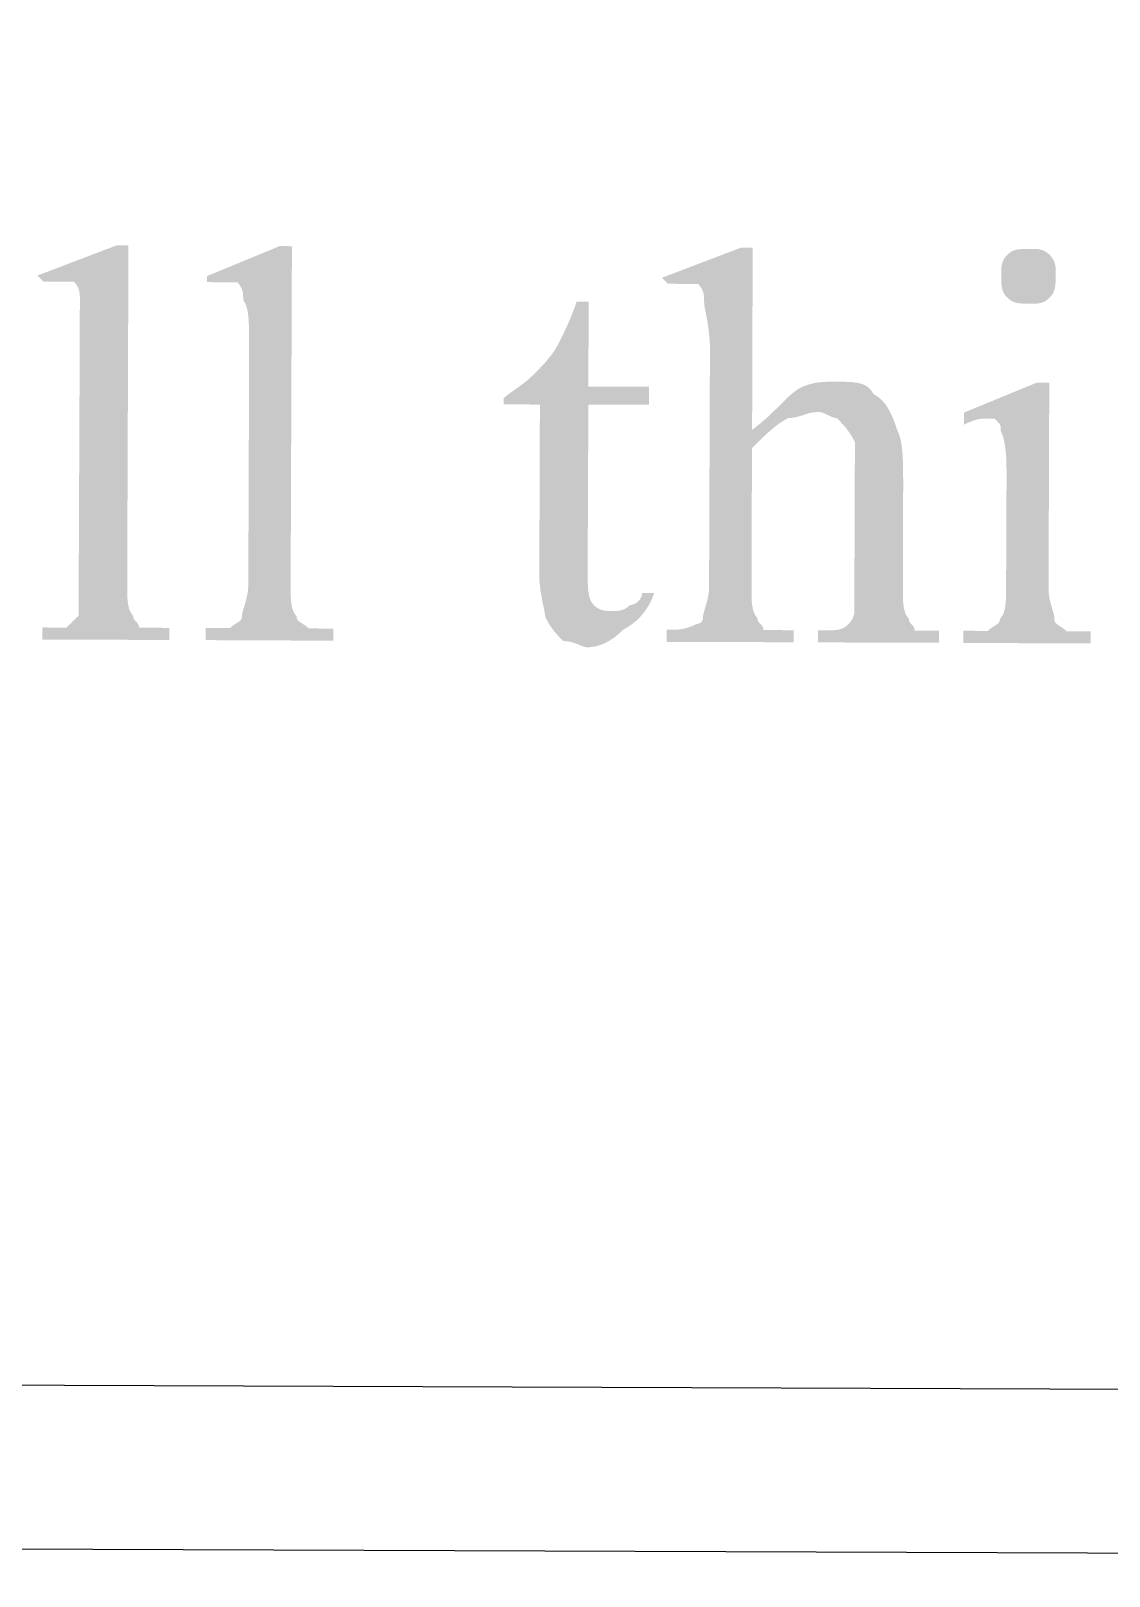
# Model space of a CAD drawing. Header units: millimetres. Extents: x -125 to 146, y -26 to 163.
# Drawn here: x 100.11 to 107.65, y 30.58 to 41.38 of the extents above; entities that cross this region are included whole.
import ezdxf
from ezdxf.xclip import XClip

# ---------------------------------------------------------------- set-up
doc = ezdxf.new("R2010")
doc.units = ezdxf.units.MM
doc.header["$MEASUREMENT"] = 0
doc.header["$XCLIPFRAME"] = 0
doc.layers.get('0').update_dxf_attribs({"color": 255, "linetype": 'CONTINUOUS'})

# ---------------------------------------------------------------- blocks, each defined once
blk = doc.blocks.new('MF12257_10')
at = {"color": 7, "linetype": 'Continuous', "lineweight": 25, "true_color": 0x000007}
blk.add_lwpolyline([(114.393, 53.755), (114.393, -5.961), (68.173, -5.961), (68.173, 53.755)], close=True, dxfattribs=at)
blk = doc.blocks.new('MF12274_11')
at = {"color": 7, "linetype": 'Continuous', "lineweight": 25, "true_color": 0x000007}
blk.add_lwpolyline([(113.205, 52.612), (113.205, -4.776), (69.318, -4.776), (69.318, 52.612)], close=True, dxfattribs=at)

msp = doc.modelspace()

# ---------------------------------------------------------------- hatches: boundary and pattern name
at = {"true_color": 0x000007}
for points in [[(100.791, 39.884), (100.782, 37.508), (100.782, 37.497), (100.782, 37.487), (100.782, 37.476), (100.782, 37.466), (100.782, 37.455), (100.782, 37.445), (100.783, 37.435), (100.783, 37.425), (100.784, 37.415), (100.785, 37.405), (100.786, 37.395), (100.787, 37.386), (100.788, 37.377), (100.79, 37.368), (100.792, 37.359), (100.794, 37.351), (100.796, 37.343), (100.799, 37.335), (100.802, 37.328), (100.806, 37.321), (100.81, 37.314), (100.814, 37.307), (100.819, 37.301), (100.824, 37.296), (100.824, 37.291), (100.824, 37.286), (100.825, 37.282), (100.827, 37.278), (100.828, 37.274), (100.83, 37.271), (100.832, 37.268), (100.834, 37.265), (100.837, 37.262), (100.839, 37.259), (100.842, 37.256), (100.845, 37.254), (100.847, 37.251), (100.85, 37.248), (100.852, 37.245), (100.855, 37.243), (100.857, 37.239), (100.859, 37.236), (100.861, 37.233), (100.863, 37.229), (100.864, 37.225), (100.865, 37.221), (100.865, 37.216), (100.866, 37.211), (100.871, 37.211), (100.877, 37.211), (100.883, 37.211), (100.89, 37.211), (100.897, 37.211), (100.905, 37.211), (100.912, 37.211), (100.921, 37.211), (100.929, 37.211), (100.938, 37.211), (100.946, 37.211), (100.956, 37.211), (100.965, 37.211), (100.975, 37.211), (100.984, 37.211), (100.994, 37.211), (101.004, 37.211), (101.014, 37.211), (101.025, 37.211), (101.035, 37.21), (101.046, 37.21), (101.056, 37.21), (101.067, 37.21), (101.077, 37.21), (101.077, 37.126), (100.188, 37.129), (100.188, 37.214), (100.199, 37.214), (100.209, 37.214), (100.218, 37.214), (100.227, 37.213), (100.236, 37.213), (100.245, 37.213), (100.253, 37.213), (100.26, 37.213), (100.268, 37.213), (100.275, 37.213), (100.282, 37.213), (100.289, 37.213), (100.295, 37.213), (100.302, 37.213), (100.308, 37.213), (100.314, 37.213), (100.32, 37.213), (100.325, 37.213), (100.331, 37.213), (100.336, 37.213), (100.342, 37.213), (100.347, 37.213), (100.352, 37.213), (100.358, 37.213), (100.363, 37.218), (100.367, 37.223), (100.372, 37.227), (100.376, 37.231), (100.379, 37.235), (100.383, 37.238), (100.386, 37.241), (100.389, 37.244), (100.392, 37.247), (100.395, 37.25), (100.397, 37.253), (100.4, 37.255), (100.403, 37.258), (100.405, 37.26), (100.408, 37.263), (100.411, 37.266), (100.414, 37.269), (100.417, 37.272), (100.421, 37.276), (100.425, 37.279), (100.429, 37.283), (100.433, 37.288), (100.438, 37.292), (100.443, 37.297), (100.443, 37.303), (100.443, 37.309), (100.443, 37.315), (100.443, 37.322), (100.443, 37.329), (100.443, 37.336), (100.443, 37.344), (100.443, 37.352), (100.443, 37.361), (100.443, 37.369), (100.443, 37.378), (100.443, 37.387), (100.443, 37.397), (100.443, 37.406), (100.443, 37.416), (100.443, 37.426), (100.443, 37.436), (100.443, 37.446), (100.443, 37.456), (100.443, 37.467), (100.443, 37.477), (100.443, 37.488), (100.443, 37.498), (100.443, 37.509), (100.45, 39.163), (100.45, 39.184), (100.45, 39.204), (100.45, 39.224), (100.45, 39.244), (100.45, 39.263), (100.45, 39.281), (100.45, 39.3), (100.45, 39.317), (100.45, 39.334), (100.45, 39.35), (100.45, 39.366), (100.45, 39.381), (100.45, 39.395), (100.45, 39.409), (100.45, 39.422), (100.451, 39.434), (100.451, 39.446), (100.451, 39.457), (100.451, 39.467), (100.451, 39.476), (100.451, 39.484), (100.451, 39.492), (100.451, 39.498), (100.451, 39.504), (100.451, 39.509), (100.451, 39.515), (100.451, 39.52), (100.451, 39.525), (100.45, 39.53), (100.45, 39.536), (100.45, 39.541), (100.449, 39.546), (100.449, 39.552), (100.448, 39.557), (100.447, 39.562), (100.446, 39.567), (100.444, 39.573), (100.443, 39.578), (100.441, 39.583), (100.439, 39.589), (100.436, 39.594), (100.433, 39.599), (100.43, 39.605), (100.427, 39.61), (100.423, 39.615), (100.419, 39.62), (100.414, 39.626), (100.409, 39.631), (100.409, 39.631), (100.408, 39.631), (100.407, 39.631), (100.406, 39.631), (100.404, 39.631), (100.402, 39.631), (100.399, 39.631), (100.396, 39.631), (100.393, 39.631), (100.39, 39.631), (100.386, 39.631), (100.382, 39.631), (100.378, 39.631), (100.374, 39.631), (100.37, 39.631), (100.365, 39.631), (100.36, 39.631), (100.355, 39.631), (100.35, 39.631), (100.345, 39.631), (100.34, 39.631), (100.335, 39.631), (100.33, 39.631), (100.324, 39.631), (100.319, 39.631), (100.314, 39.631), (100.308, 39.631), (100.303, 39.632), (100.298, 39.632), (100.292, 39.632), (100.287, 39.632), (100.282, 39.632), (100.277, 39.632), (100.271, 39.632), (100.266, 39.632), (100.261, 39.632), (100.255, 39.632), (100.25, 39.632), (100.245, 39.632), (100.24, 39.632), (100.234, 39.632), (100.229, 39.632), (100.224, 39.632), (100.218, 39.632), (100.213, 39.632), (100.208, 39.632), (100.203, 39.632), (100.197, 39.632), (100.155, 39.674), (100.706, 39.884)], [(101.934, 39.879), (101.925, 37.504), (101.925, 37.493), (101.925, 37.482), (101.925, 37.472), (101.925, 37.461), (101.925, 37.451), (101.925, 37.441), (101.926, 37.431), (101.926, 37.42), (101.927, 37.411), (101.928, 37.401), (101.929, 37.391), (101.93, 37.382), (101.931, 37.373), (101.933, 37.364), (101.935, 37.355), (101.937, 37.347), (101.939, 37.339), (101.942, 37.331), (101.945, 37.323), (101.949, 37.316), (101.953, 37.31), (101.957, 37.303), (101.962, 37.297), (101.967, 37.292), (101.967, 37.287), (101.967, 37.282), (101.968, 37.278), (101.97, 37.274), (101.972, 37.27), (101.974, 37.267), (101.976, 37.263), (101.979, 37.26), (101.982, 37.257), (101.985, 37.255), (101.989, 37.252), (101.993, 37.249), (101.997, 37.247), (102.001, 37.244), (102.006, 37.241), (102.01, 37.238), (102.015, 37.235), (102.02, 37.232), (102.025, 37.229), (102.03, 37.225), (102.035, 37.221), (102.04, 37.217), (102.046, 37.212), (102.051, 37.207), (102.051, 37.207), (102.053, 37.207), (102.055, 37.207), (102.058, 37.207), (102.061, 37.207), (102.066, 37.207), (102.071, 37.207), (102.076, 37.207), (102.082, 37.207), (102.089, 37.207), (102.096, 37.207), (102.104, 37.207), (102.112, 37.207), (102.121, 37.206), (102.13, 37.206), (102.14, 37.206), (102.149, 37.206), (102.159, 37.206), (102.169, 37.206), (102.18, 37.206), (102.19, 37.206), (102.201, 37.206), (102.212, 37.206), (102.223, 37.206), (102.223, 37.121), (101.331, 37.125), (101.331, 37.209), (101.342, 37.209), (101.352, 37.209), (101.363, 37.209), (101.373, 37.209), (101.383, 37.209), (101.393, 37.209), (101.403, 37.209), (101.413, 37.209), (101.422, 37.209), (101.431, 37.209), (101.44, 37.209), (101.448, 37.209), (101.455, 37.209), (101.463, 37.209), (101.469, 37.209), (101.476, 37.209), (101.481, 37.209), (101.486, 37.209), (101.49, 37.209), (101.494, 37.209), (101.497, 37.209), (101.499, 37.209), (101.5, 37.209), (101.501, 37.209), (101.506, 37.214), (101.511, 37.218), (101.516, 37.223), (101.522, 37.227), (101.527, 37.23), (101.532, 37.234), (101.537, 37.237), (101.542, 37.24), (101.546, 37.243), (101.551, 37.246), (101.555, 37.248), (101.559, 37.251), (101.563, 37.254), (101.566, 37.256), (101.57, 37.259), (101.573, 37.262), (101.576, 37.265), (101.578, 37.268), (101.58, 37.271), (101.582, 37.275), (101.584, 37.279), (101.585, 37.283), (101.585, 37.288), (101.586, 37.293), (101.586, 37.299), (101.586, 37.305), (101.587, 37.311), (101.589, 37.318), (101.59, 37.325), (101.592, 37.332), (101.594, 37.34), (101.597, 37.348), (101.599, 37.356), (101.602, 37.365), (101.604, 37.374), (101.607, 37.383), (101.61, 37.392), (101.612, 37.402), (101.615, 37.412), (101.617, 37.422), (101.62, 37.432), (101.622, 37.442), (101.624, 37.452), (101.625, 37.463), (101.627, 37.473), (101.628, 37.483), (101.628, 37.494), (101.629, 37.505), (101.635, 39.158), (101.635, 39.179), (101.635, 39.2), (101.635, 39.22), (101.635, 39.239), (101.635, 39.259), (101.635, 39.277), (101.634, 39.295), (101.634, 39.313), (101.633, 39.33), (101.632, 39.346), (101.632, 39.362), (101.63, 39.377), (101.629, 39.391), (101.627, 39.405), (101.625, 39.418), (101.623, 39.43), (101.621, 39.441), (101.618, 39.452), (101.615, 39.462), (101.611, 39.471), (101.608, 39.48), (101.603, 39.487), (101.599, 39.494), (101.594, 39.5), (101.594, 39.505), (101.594, 39.51), (101.594, 39.516), (101.594, 39.521), (101.593, 39.526), (101.593, 39.531), (101.593, 39.537), (101.592, 39.542), (101.592, 39.547), (101.591, 39.553), (101.59, 39.558), (101.589, 39.563), (101.587, 39.569), (101.586, 39.574), (101.584, 39.579), (101.582, 39.584), (101.579, 39.59), (101.576, 39.595), (101.573, 39.6), (101.57, 39.606), (101.566, 39.611), (101.562, 39.616), (101.557, 39.622), (101.552, 39.627), (101.552, 39.627), (101.551, 39.627), (101.55, 39.627), (101.549, 39.627), (101.547, 39.627), (101.545, 39.627), (101.542, 39.627), (101.539, 39.627), (101.536, 39.627), (101.533, 39.627), (101.529, 39.627), (101.525, 39.627), (101.521, 39.627), (101.517, 39.627), (101.513, 39.627), (101.508, 39.627), (101.503, 39.627), (101.498, 39.627), (101.493, 39.627), (101.488, 39.627), (101.483, 39.627), (101.478, 39.627), (101.473, 39.627), (101.467, 39.627), (101.467, 39.627), (101.466, 39.627), (101.465, 39.627), (101.464, 39.627), (101.462, 39.627), (101.459, 39.627), (101.456, 39.627), (101.453, 39.627), (101.449, 39.627), (101.445, 39.627), (101.441, 39.627), (101.435, 39.627), (101.43, 39.627), (101.424, 39.627), (101.418, 39.627), (101.411, 39.627), (101.404, 39.627), (101.396, 39.627), (101.388, 39.627), (101.379, 39.628), (101.37, 39.628), (101.361, 39.628), (101.351, 39.628), (101.34, 39.628), (101.34, 39.67), (101.849, 39.88)], [(105.156, 39.868), (105.152, 38.595), (105.173, 38.611), (105.192, 38.626), (105.212, 38.642), (105.23, 38.658), (105.248, 38.673), (105.265, 38.688), (105.281, 38.703), (105.296, 38.718), (105.311, 38.733), (105.326, 38.747), (105.34, 38.761), (105.353, 38.774), (105.367, 38.787), (105.379, 38.8), (105.391, 38.811), (105.403, 38.823), (105.415, 38.834), (105.427, 38.844), (105.438, 38.853), (105.449, 38.862), (105.46, 38.87), (105.47, 38.878), (105.481, 38.884), (105.491, 38.89), (105.502, 38.895), (105.513, 38.9), (105.523, 38.904), (105.534, 38.908), (105.544, 38.911), (105.555, 38.914), (105.566, 38.917), (105.576, 38.919), (105.587, 38.922), (105.597, 38.924), (105.608, 38.925), (105.619, 38.927), (105.629, 38.928), (105.64, 38.929), (105.65, 38.93), (105.661, 38.93), (105.672, 38.931), (105.682, 38.931), (105.693, 38.931), (105.703, 38.931), (105.714, 38.931), (105.724, 38.931), (105.735, 38.931), (105.746, 38.931), (105.761, 38.931), (105.777, 38.931), (105.791, 38.931), (105.806, 38.931), (105.82, 38.93), (105.833, 38.93), (105.846, 38.929), (105.859, 38.928), (105.871, 38.926), (105.882, 38.925), (105.894, 38.923), (105.904, 38.92), (105.915, 38.917), (105.925, 38.914), (105.934, 38.91), (105.943, 38.906), (105.952, 38.901), (105.96, 38.895), (105.968, 38.889), (105.975, 38.882), (105.982, 38.874), (105.988, 38.865), (105.994, 38.856), (105.999, 38.846), (106.01, 38.84), (106.02, 38.834), (106.029, 38.828), (106.038, 38.821), (106.047, 38.814), (106.055, 38.806), (106.063, 38.798), (106.071, 38.789), (106.079, 38.78), (106.086, 38.771), (106.093, 38.761), (106.1, 38.75), (106.106, 38.739), (106.112, 38.728), (106.118, 38.716), (106.124, 38.704), (106.13, 38.692), (106.136, 38.679), (106.141, 38.665), (106.147, 38.651), (106.152, 38.637), (106.157, 38.622), (106.162, 38.607), (106.168, 38.591), (106.173, 38.58), (106.177, 38.569), (106.182, 38.557), (106.185, 38.545), (106.189, 38.532), (106.192, 38.518), (106.195, 38.504), (106.197, 38.489), (106.199, 38.473), (106.201, 38.457), (106.203, 38.44), (106.204, 38.422), (106.205, 38.403), (106.206, 38.383), (106.207, 38.362), (106.208, 38.34), (106.208, 38.317), (106.208, 38.293), (106.208, 38.268), (106.209, 38.242), (106.209, 38.215), (106.209, 38.186), (106.208, 38.156), (106.208, 38.125), (106.206, 37.488), (106.206, 37.477), (106.206, 37.467), (106.206, 37.456), (106.206, 37.446), (106.206, 37.435), (106.206, 37.425), (106.207, 37.415), (106.207, 37.405), (106.208, 37.395), (106.209, 37.385), (106.21, 37.375), (106.211, 37.366), (106.212, 37.357), (106.214, 37.348), (106.216, 37.339), (106.218, 37.331), (106.22, 37.323), (106.223, 37.315), (106.226, 37.308), (106.23, 37.3), (106.234, 37.294), (106.238, 37.287), (106.242, 37.281), (106.248, 37.276), (106.248, 37.271), (106.248, 37.266), (106.249, 37.262), (106.251, 37.258), (106.252, 37.254), (106.254, 37.251), (106.256, 37.248), (106.258, 37.244), (106.261, 37.242), (106.263, 37.239), (106.266, 37.236), (106.269, 37.233), (106.271, 37.231), (106.274, 37.228), (106.276, 37.225), (106.279, 37.222), (106.281, 37.219), (106.283, 37.216), (106.285, 37.213), (106.286, 37.209), (106.288, 37.205), (106.289, 37.201), (106.289, 37.196), (106.29, 37.191), (106.295, 37.191), (106.3, 37.191), (106.306, 37.191), (106.311, 37.191), (106.316, 37.191), (106.322, 37.191), (106.328, 37.191), (106.333, 37.191), (106.339, 37.191), (106.346, 37.191), (106.352, 37.191), (106.358, 37.191), (106.365, 37.191), (106.372, 37.191), (106.379, 37.191), (106.387, 37.191), (106.395, 37.191), (106.403, 37.191), (106.411, 37.191), (106.42, 37.191), (106.429, 37.191), (106.439, 37.191), (106.449, 37.19), (106.459, 37.19), (106.459, 37.106), (105.612, 37.109), (105.612, 37.194), (105.655, 37.193), (105.665, 37.193), (105.675, 37.193), (105.684, 37.193), (105.694, 37.193), (105.702, 37.194), (105.711, 37.194), (105.719, 37.194), (105.727, 37.195), (105.734, 37.195), (105.741, 37.196), (105.748, 37.197), (105.755, 37.198), (105.762, 37.2), (105.768, 37.201), (105.774, 37.203), (105.78, 37.205), (105.786, 37.208), (105.792, 37.211), (105.797, 37.214), (105.803, 37.217), (105.808, 37.221), (105.813, 37.225), (105.819, 37.23), (105.824, 37.235), (105.824, 37.235), (105.825, 37.236), (105.826, 37.237), (105.827, 37.238), (105.829, 37.24), (105.831, 37.242), (105.833, 37.245), (105.835, 37.248), (105.837, 37.251), (105.84, 37.254), (105.843, 37.258), (105.845, 37.261), (105.848, 37.266), (105.851, 37.27), (105.853, 37.274), (105.856, 37.279), (105.858, 37.284), (105.86, 37.289), (105.862, 37.294), (105.863, 37.299), (105.865, 37.304), (105.866, 37.309), (105.866, 37.314), (105.867, 37.32), (105.867, 37.325), (105.867, 37.33), (105.867, 37.336), (105.867, 37.341), (105.867, 37.346), (105.867, 37.352), (105.867, 37.358), (105.867, 37.364), (105.867, 37.369), (105.867, 37.376), (105.867, 37.382), (105.867, 37.388), (105.867, 37.395), (105.867, 37.402), (105.867, 37.409), (105.867, 37.417), (105.867, 37.425), (105.867, 37.433), (105.867, 37.441), (105.867, 37.45), (105.867, 37.459), (105.867, 37.469), (105.867, 37.479), (105.867, 37.489), (105.87, 38.127), (105.87, 38.153), (105.87, 38.178), (105.87, 38.202), (105.87, 38.225), (105.87, 38.248), (105.87, 38.269), (105.87, 38.29), (105.87, 38.31), (105.87, 38.329), (105.87, 38.347), (105.871, 38.364), (105.871, 38.381), (105.871, 38.396), (105.871, 38.411), (105.871, 38.424), (105.871, 38.437), (105.871, 38.449), (105.871, 38.46), (105.871, 38.47), (105.871, 38.479), (105.871, 38.488), (105.871, 38.495), (105.871, 38.502), (105.871, 38.508), (105.866, 38.518), (105.861, 38.528), (105.855, 38.538), (105.85, 38.547), (105.845, 38.555), (105.84, 38.564), (105.834, 38.572), (105.829, 38.58), (105.824, 38.587), (105.818, 38.595), (105.813, 38.602), (105.808, 38.608), (105.803, 38.615), (105.797, 38.621), (105.792, 38.627), (105.787, 38.633), (105.782, 38.639), (105.776, 38.645), (105.771, 38.65), (105.766, 38.656), (105.761, 38.661), (105.755, 38.667), (105.75, 38.672), (105.745, 38.677), (105.739, 38.678), (105.734, 38.678), (105.729, 38.679), (105.724, 38.681), (105.718, 38.682), (105.713, 38.684), (105.708, 38.686), (105.702, 38.689), (105.697, 38.691), (105.692, 38.694), (105.687, 38.696), (105.681, 38.699), (105.676, 38.701), (105.671, 38.704), (105.665, 38.707), (105.66, 38.709), (105.655, 38.711), (105.65, 38.713), (105.644, 38.715), (105.639, 38.717), (105.634, 38.718), (105.628, 38.719), (105.623, 38.72), (105.618, 38.72), (105.608, 38.72), (105.598, 38.719), (105.588, 38.718), (105.579, 38.717), (105.57, 38.716), (105.561, 38.714), (105.552, 38.712), (105.544, 38.71), (105.536, 38.707), (105.528, 38.705), (105.52, 38.702), (105.512, 38.699), (105.504, 38.697), (105.496, 38.694), (105.488, 38.692), (105.48, 38.689), (105.471, 38.687), (105.463, 38.685), (105.454, 38.683), (105.445, 38.682), (105.436, 38.68), (105.426, 38.679), (105.416, 38.679), (105.406, 38.679), (105.395, 38.673), (105.385, 38.667), (105.374, 38.661), (105.364, 38.654), (105.353, 38.647), (105.342, 38.64), (105.332, 38.632), (105.321, 38.624), (105.311, 38.616), (105.3, 38.607), (105.289, 38.598), (105.279, 38.589), (105.268, 38.58), (105.257, 38.57), (105.247, 38.561), (105.236, 38.551), (105.226, 38.541), (105.215, 38.531), (105.204, 38.52), (105.194, 38.51), (105.183, 38.499), (105.173, 38.489), (105.162, 38.478), (105.151, 38.468), (105.148, 37.492), (105.148, 37.481), (105.148, 37.47), (105.148, 37.46), (105.148, 37.449), (105.148, 37.439), (105.148, 37.429), (105.148, 37.419), (105.149, 37.409), (105.15, 37.399), (105.15, 37.389), (105.151, 37.379), (105.152, 37.37), (105.154, 37.361), (105.156, 37.352), (105.157, 37.343), (105.16, 37.335), (105.162, 37.327), (105.165, 37.319), (105.168, 37.311), (105.171, 37.304), (105.175, 37.298), (105.18, 37.291), (105.184, 37.285), (105.189, 37.28), (105.189, 37.275), (105.19, 37.27), (105.191, 37.266), (105.192, 37.262), (105.194, 37.258), (105.196, 37.255), (105.198, 37.251), (105.2, 37.248), (105.202, 37.246), (105.205, 37.243), (105.208, 37.24), (105.21, 37.237), (105.213, 37.235), (105.215, 37.232), (105.218, 37.229), (105.22, 37.226), (105.223, 37.223), (105.225, 37.22), (105.227, 37.217), (105.228, 37.213), (105.229, 37.209), (105.23, 37.205), (105.231, 37.2), (105.231, 37.195), (105.237, 37.195), (105.243, 37.195), (105.249, 37.195), (105.256, 37.195), (105.263, 37.195), (105.27, 37.195), (105.278, 37.195), (105.286, 37.195), (105.294, 37.195), (105.303, 37.195), (105.312, 37.195), (105.321, 37.195), (105.331, 37.195), (105.34, 37.195), (105.35, 37.195), (105.36, 37.195), (105.37, 37.194), (105.38, 37.194), (105.39, 37.194), (105.401, 37.194), (105.411, 37.194), (105.422, 37.194), (105.432, 37.194), (105.443, 37.194), (105.443, 37.11), (104.554, 37.113), (104.554, 37.197), (104.564, 37.197), (104.574, 37.197), (104.584, 37.197), (104.593, 37.198), (104.602, 37.198), (104.611, 37.198), (104.619, 37.198), (104.628, 37.199), (104.636, 37.199), (104.644, 37.2), (104.652, 37.201), (104.66, 37.202), (104.668, 37.204), (104.676, 37.205), (104.684, 37.207), (104.692, 37.21), (104.7, 37.212), (104.709, 37.215), (104.717, 37.218), (104.726, 37.221), (104.736, 37.225), (104.745, 37.229), (104.755, 37.234), (104.766, 37.239), (104.766, 37.239), (104.767, 37.239), (104.768, 37.239), (104.769, 37.239), (104.77, 37.239), (104.772, 37.24), (104.774, 37.24), (104.777, 37.241), (104.779, 37.241), (104.782, 37.242), (104.784, 37.243), (104.787, 37.244), (104.79, 37.246), (104.792, 37.247), (104.795, 37.249), (104.797, 37.251), (104.799, 37.254), (104.802, 37.257), (104.803, 37.26), (104.805, 37.263), (104.806, 37.267), (104.807, 37.271), (104.808, 37.276), (104.808, 37.281), (104.808, 37.287), (104.809, 37.293), (104.81, 37.299), (104.811, 37.306), (104.813, 37.313), (104.815, 37.32), (104.817, 37.328), (104.819, 37.336), (104.822, 37.344), (104.824, 37.353), (104.827, 37.362), (104.83, 37.371), (104.832, 37.38), (104.835, 37.39), (104.838, 37.4), (104.84, 37.41), (104.842, 37.42), (104.844, 37.43), (104.846, 37.44), (104.848, 37.451), (104.849, 37.461), (104.85, 37.472), (104.851, 37.482), (104.851, 37.493), (104.857, 39.146), (104.857, 39.167), (104.857, 39.188), (104.856, 39.208), (104.855, 39.228), (104.853, 39.247), (104.851, 39.265), (104.849, 39.283), (104.847, 39.301), (104.845, 39.318), (104.842, 39.334), (104.84, 39.35), (104.837, 39.365), (104.834, 39.379), (104.832, 39.393), (104.829, 39.406), (104.827, 39.418), (104.825, 39.43), (104.823, 39.44), (104.821, 39.45), (104.819, 39.46), (104.818, 39.468), (104.817, 39.475), (104.817, 39.482), (104.816, 39.488), (104.816, 39.493), (104.816, 39.498), (104.816, 39.504), (104.816, 39.509), (104.816, 39.514), (104.816, 39.52), (104.815, 39.525), (104.815, 39.53), (104.814, 39.535), (104.814, 39.541), (104.813, 39.546), (104.811, 39.551), (104.81, 39.557), (104.808, 39.562), (104.806, 39.567), (104.804, 39.573), (104.802, 39.578), (104.799, 39.583), (104.796, 39.588), (104.792, 39.594), (104.788, 39.599), (104.784, 39.604), (104.78, 39.61), (104.775, 39.615), (104.774, 39.615), (104.774, 39.615), (104.773, 39.615), (104.771, 39.615), (104.769, 39.615), (104.767, 39.615), (104.765, 39.615), (104.762, 39.615), (104.759, 39.615), (104.756, 39.615), (104.752, 39.615), (104.748, 39.615), (104.744, 39.615), (104.74, 39.615), (104.735, 39.615), (104.731, 39.615), (104.726, 39.615), (104.721, 39.615), (104.716, 39.615), (104.711, 39.615), (104.706, 39.615), (104.7, 39.615), (104.695, 39.615), (104.69, 39.615), (104.69, 39.615), (104.689, 39.615), (104.688, 39.615), (104.686, 39.615), (104.684, 39.615), (104.682, 39.615), (104.679, 39.615), (104.676, 39.615), (104.672, 39.615), (104.668, 39.615), (104.663, 39.615), (104.658, 39.615), (104.653, 39.615), (104.647, 39.615), (104.64, 39.615), (104.633, 39.615), (104.626, 39.616), (104.618, 39.616), (104.61, 39.616), (104.602, 39.616), (104.593, 39.616), (104.583, 39.616), (104.573, 39.616), (104.563, 39.616), (104.521, 39.658), (105.072, 39.868)], [(104.009, 39.491), (104.007, 38.898), (104.431, 38.897), (104.43, 38.77), (104.007, 38.771), (104.002, 37.626), (104.002, 37.61), (104.002, 37.595), (104.002, 37.58), (104.002, 37.566), (104.003, 37.552), (104.003, 37.538), (104.003, 37.525), (104.004, 37.513), (104.004, 37.5), (104.005, 37.489), (104.006, 37.478), (104.007, 37.467), (104.009, 37.456), (104.01, 37.446), (104.012, 37.437), (104.014, 37.428), (104.017, 37.419), (104.02, 37.411), (104.023, 37.403), (104.026, 37.396), (104.03, 37.389), (104.034, 37.383), (104.039, 37.377), (104.044, 37.371), (104.049, 37.366), (104.054, 37.362), (104.06, 37.357), (104.065, 37.353), (104.07, 37.35), (104.076, 37.347), (104.081, 37.344), (104.086, 37.341), (104.091, 37.339), (104.097, 37.337), (104.102, 37.336), (104.107, 37.334), (104.113, 37.333), (104.118, 37.332), (104.123, 37.331), (104.128, 37.33), (104.134, 37.33), (104.139, 37.329), (104.144, 37.329), (104.15, 37.329), (104.155, 37.329), (104.16, 37.329), (104.165, 37.329), (104.171, 37.329), (104.176, 37.329), (104.181, 37.329), (104.187, 37.329), (104.192, 37.329), (104.197, 37.329), (104.202, 37.329), (104.208, 37.329), (104.213, 37.33), (104.218, 37.331), (104.224, 37.331), (104.229, 37.332), (104.234, 37.334), (104.24, 37.335), (104.245, 37.337), (104.25, 37.339), (104.255, 37.341), (104.261, 37.343), (104.266, 37.346), (104.271, 37.349), (104.277, 37.353), (104.282, 37.356), (104.287, 37.361), (104.293, 37.365), (104.298, 37.37), (104.303, 37.371), (104.308, 37.371), (104.314, 37.372), (104.319, 37.374), (104.324, 37.375), (104.329, 37.378), (104.334, 37.38), (104.339, 37.383), (104.343, 37.386), (104.348, 37.389), (104.352, 37.393), (104.356, 37.397), (104.36, 37.401), (104.364, 37.405), (104.367, 37.409), (104.37, 37.414), (104.373, 37.419), (104.375, 37.424), (104.378, 37.429), (104.379, 37.434), (104.381, 37.439), (104.382, 37.444), (104.383, 37.449), (104.383, 37.455), (104.468, 37.454), (104.462, 37.439), (104.456, 37.424), (104.45, 37.409), (104.443, 37.395), (104.436, 37.381), (104.428, 37.367), (104.42, 37.354), (104.412, 37.342), (104.404, 37.33), (104.395, 37.318), (104.386, 37.307), (104.377, 37.296), (104.368, 37.286), (104.358, 37.276), (104.348, 37.266), (104.338, 37.257), (104.328, 37.249), (104.318, 37.241), (104.308, 37.233), (104.297, 37.226), (104.287, 37.219), (104.276, 37.213), (104.266, 37.207), (104.255, 37.201), (104.244, 37.191), (104.234, 37.181), (104.223, 37.172), (104.212, 37.163), (104.202, 37.154), (104.191, 37.146), (104.181, 37.138), (104.17, 37.131), (104.159, 37.124), (104.149, 37.118), (104.138, 37.112), (104.128, 37.106), (104.117, 37.101), (104.106, 37.097), (104.096, 37.093), (104.085, 37.089), (104.075, 37.086), (104.064, 37.083), (104.053, 37.08), (104.043, 37.079), (104.032, 37.077), (104.022, 37.076), (104.011, 37.075), (104, 37.075), (103.995, 37.075), (103.99, 37.076), (103.985, 37.077), (103.979, 37.078), (103.974, 37.08), (103.968, 37.082), (103.962, 37.084), (103.957, 37.086), (103.951, 37.089), (103.945, 37.091), (103.938, 37.094), (103.932, 37.097), (103.925, 37.099), (103.918, 37.102), (103.911, 37.104), (103.903, 37.107), (103.896, 37.109), (103.887, 37.111), (103.879, 37.113), (103.87, 37.115), (103.861, 37.116), (103.852, 37.117), (103.842, 37.118), (103.831, 37.118), (103.826, 37.123), (103.821, 37.129), (103.815, 37.134), (103.81, 37.14), (103.805, 37.145), (103.8, 37.151), (103.794, 37.156), (103.789, 37.162), (103.784, 37.168), (103.779, 37.174), (103.773, 37.181), (103.768, 37.187), (103.763, 37.194), (103.758, 37.201), (103.752, 37.208), (103.747, 37.216), (103.742, 37.223), (103.736, 37.232), (103.731, 37.24), (103.726, 37.249), (103.721, 37.258), (103.715, 37.268), (103.71, 37.278), (103.705, 37.288), (103.705, 37.294), (103.704, 37.3), (103.703, 37.308), (103.702, 37.316), (103.7, 37.325), (103.698, 37.334), (103.696, 37.345), (103.694, 37.355), (103.692, 37.367), (103.689, 37.379), (103.687, 37.391), (103.684, 37.404), (103.682, 37.418), (103.679, 37.432), (103.677, 37.446), (103.674, 37.461), (103.672, 37.475), (103.67, 37.49), (103.668, 37.506), (103.667, 37.521), (103.665, 37.537), (103.664, 37.553), (103.664, 37.569), (103.664, 37.584), (103.668, 38.772), (103.414, 38.773), (103.414, 38.816), (103.42, 38.821), (103.426, 38.826), (103.432, 38.832), (103.439, 38.837), (103.446, 38.842), (103.453, 38.848), (103.461, 38.854), (103.469, 38.859), (103.478, 38.865), (103.486, 38.871), (103.495, 38.878), (103.504, 38.884), (103.514, 38.891), (103.523, 38.898), (103.533, 38.905), (103.543, 38.912), (103.553, 38.92), (103.563, 38.928), (103.574, 38.937), (103.584, 38.945), (103.595, 38.954), (103.605, 38.964), (103.616, 38.974), (103.627, 38.984), (103.632, 38.99), (103.638, 38.996), (103.644, 39.002), (103.651, 39.009), (103.658, 39.016), (103.665, 39.023), (103.672, 39.031), (103.68, 39.039), (103.688, 39.047), (103.696, 39.056), (103.704, 39.065), (103.712, 39.074), (103.719, 39.083), (103.727, 39.093), (103.735, 39.102), (103.743, 39.112), (103.751, 39.122), (103.758, 39.133), (103.765, 39.143), (103.772, 39.153), (103.779, 39.164), (103.785, 39.174), (103.791, 39.185), (103.797, 39.195), (103.802, 39.206), (103.807, 39.216), (103.813, 39.227), (103.818, 39.238), (103.823, 39.248), (103.829, 39.259), (103.834, 39.27), (103.839, 39.281), (103.845, 39.293), (103.85, 39.304), (103.855, 39.316), (103.861, 39.327), (103.866, 39.339), (103.871, 39.352), (103.877, 39.364), (103.882, 39.377), (103.887, 39.39), (103.893, 39.403), (103.898, 39.417), (103.903, 39.431), (103.909, 39.445), (103.914, 39.46), (103.919, 39.475), (103.925, 39.491)]]:
    msp.add_hatch(color=7, dxfattribs=at).paths.add_polyline_path(points)
h = msp.add_hatch(color=7, dxfattribs=at)
h.paths.add_polyline_path([(107.106, 39.86), (107.112, 39.86), (107.117, 39.86), (107.122, 39.86), (107.128, 39.86), (107.133, 39.86), (107.138, 39.86), (107.143, 39.859), (107.149, 39.859), (107.154, 39.858), (107.159, 39.857), (107.165, 39.856), (107.17, 39.855), (107.175, 39.853), (107.18, 39.852), (107.186, 39.85), (107.191, 39.847), (107.196, 39.845), (107.202, 39.842), (107.207, 39.839), (107.212, 39.835), (107.217, 39.832), (107.223, 39.827), (107.228, 39.823), (107.233, 39.818), (107.238, 39.812), (107.243, 39.807), (107.247, 39.802), (107.251, 39.796), (107.254, 39.791), (107.258, 39.786), (107.26, 39.78), (107.263, 39.775), (107.265, 39.77), (107.267, 39.765), (107.269, 39.759), (107.27, 39.754), (107.271, 39.749), (107.272, 39.743), (107.273, 39.738), (107.274, 39.733), (107.274, 39.727), (107.275, 39.722), (107.275, 39.717), (107.275, 39.712), (107.275, 39.706), (107.275, 39.701), (107.275, 39.696), (107.275, 39.69), (107.275, 39.68), (107.275, 39.67), (107.275, 39.66), (107.275, 39.651), (107.275, 39.642), (107.274, 39.634), (107.274, 39.626), (107.273, 39.618), (107.273, 39.61), (107.272, 39.603), (107.271, 39.595), (107.269, 39.589), (107.268, 39.582), (107.266, 39.575), (107.264, 39.569), (107.262, 39.563), (107.26, 39.557), (107.257, 39.551), (107.254, 39.546), (107.25, 39.54), (107.246, 39.535), (107.242, 39.529), (107.237, 39.524), (107.232, 39.519), (107.227, 39.514), (107.222, 39.509), (107.216, 39.505), (107.211, 39.501), (107.206, 39.497), (107.2, 39.494), (107.195, 39.491), (107.19, 39.489), (107.184, 39.487), (107.179, 39.485), (107.174, 39.483), (107.169, 39.482), (107.163, 39.481), (107.158, 39.48), (107.153, 39.479), (107.147, 39.478), (107.142, 39.478), (107.137, 39.477), (107.131, 39.477), (107.126, 39.477), (107.121, 39.477), (107.116, 39.477), (107.11, 39.477), (107.105, 39.477), (107.095, 39.477), (107.085, 39.477), (107.075, 39.477), (107.066, 39.477), (107.057, 39.477), (107.049, 39.478), (107.041, 39.478), (107.033, 39.479), (107.025, 39.479), (107.018, 39.48), (107.011, 39.481), (107.004, 39.482), (106.998, 39.484), (106.992, 39.486), (106.986, 39.487), (106.98, 39.49), (106.974, 39.492), (106.968, 39.495), (106.963, 39.498), (106.957, 39.502), (106.952, 39.506), (106.946, 39.51), (106.941, 39.515), (106.936, 39.52), (106.931, 39.525), (106.926, 39.53), (106.922, 39.536), (106.918, 39.541), (106.915, 39.547), (106.911, 39.553), (106.909, 39.558), (106.906, 39.564), (106.904, 39.57), (106.902, 39.577), (106.9, 39.583), (106.899, 39.59), (106.898, 39.597), (106.897, 39.604), (106.896, 39.611), (106.895, 39.619), (106.895, 39.627), (106.895, 39.635), (106.894, 39.644), (106.894, 39.653), (106.894, 39.662), (106.894, 39.671), (106.894, 39.681), (106.894, 39.692), (106.894, 39.697), (106.894, 39.702), (106.894, 39.708), (106.894, 39.713), (106.895, 39.718), (106.895, 39.724), (106.895, 39.729), (106.896, 39.734), (106.897, 39.739), (106.897, 39.745), (106.898, 39.75), (106.9, 39.755), (106.901, 39.761), (106.903, 39.766), (106.905, 39.771), (106.907, 39.776), (106.909, 39.782), (106.912, 39.787), (106.915, 39.792), (106.919, 39.798), (106.923, 39.803), (106.927, 39.808), (106.932, 39.813), (106.937, 39.819), (106.942, 39.824), (106.948, 39.828), (106.953, 39.833), (106.958, 39.836), (106.964, 39.84), (106.969, 39.843), (106.975, 39.846), (106.981, 39.848), (106.987, 39.85), (106.993, 39.852), (106.999, 39.854), (107.006, 39.855), (107.013, 39.857), (107.02, 39.858), (107.027, 39.858), (107.034, 39.859), (107.042, 39.86), (107.05, 39.86), (107.059, 39.86), (107.067, 39.86), (107.077, 39.86), (107.086, 39.86), (107.096, 39.86)])
h.paths.add_polyline_path([(107.23, 38.926), (107.225, 37.484), (107.225, 37.473), (107.225, 37.463), (107.226, 37.452), (107.228, 37.442), (107.229, 37.431), (107.231, 37.421), (107.233, 37.411), (107.235, 37.401), (107.238, 37.391), (107.24, 37.381), (107.243, 37.372), (107.245, 37.362), (107.248, 37.353), (107.251, 37.344), (107.253, 37.335), (107.255, 37.327), (107.258, 37.319), (107.26, 37.311), (107.262, 37.304), (107.263, 37.297), (107.264, 37.29), (107.265, 37.284), (107.266, 37.278), (107.266, 37.272), (107.266, 37.267), (107.267, 37.262), (107.268, 37.258), (107.269, 37.254), (107.271, 37.25), (107.273, 37.247), (107.276, 37.244), (107.279, 37.241), (107.282, 37.238), (107.285, 37.235), (107.289, 37.232), (107.292, 37.23), (107.297, 37.227), (107.301, 37.224), (107.305, 37.222), (107.31, 37.219), (107.315, 37.216), (107.32, 37.212), (107.325, 37.209), (107.33, 37.205), (107.335, 37.201), (107.34, 37.197), (107.345, 37.192), (107.351, 37.187), (107.351, 37.187), (107.352, 37.187), (107.354, 37.187), (107.357, 37.187), (107.361, 37.187), (107.365, 37.187), (107.37, 37.187), (107.376, 37.187), (107.382, 37.187), (107.388, 37.187), (107.396, 37.187), (107.403, 37.187), (107.412, 37.187), (107.42, 37.187), (107.429, 37.187), (107.438, 37.187), (107.448, 37.187), (107.458, 37.187), (107.468, 37.187), (107.478, 37.187), (107.488, 37.187), (107.499, 37.187), (107.509, 37.187), (107.52, 37.187), (107.52, 37.102), (106.628, 37.105), (106.628, 37.19), (106.639, 37.19), (106.649, 37.19), (106.66, 37.19), (106.67, 37.19), (106.681, 37.19), (106.691, 37.19), (106.701, 37.19), (106.71, 37.19), (106.72, 37.189), (106.729, 37.189), (106.738, 37.189), (106.746, 37.189), (106.754, 37.189), (106.761, 37.189), (106.768, 37.189), (106.774, 37.189), (106.78, 37.189), (106.785, 37.189), (106.79, 37.189), (106.793, 37.189), (106.796, 37.189), (106.798, 37.189), (106.8, 37.189), (106.8, 37.189), (106.806, 37.194), (106.811, 37.199), (106.816, 37.203), (106.821, 37.207), (106.826, 37.211), (106.831, 37.214), (106.836, 37.217), (106.841, 37.22), (106.846, 37.223), (106.85, 37.226), (106.854, 37.229), (106.859, 37.231), (106.862, 37.234), (106.866, 37.237), (106.869, 37.239), (106.873, 37.242), (106.875, 37.245), (106.878, 37.248), (106.88, 37.252), (106.882, 37.256), (106.883, 37.259), (106.884, 37.264), (106.885, 37.268), (106.885, 37.274), (106.89, 37.279), (106.895, 37.285), (106.899, 37.291), (106.903, 37.298), (106.907, 37.305), (106.91, 37.312), (106.913, 37.32), (106.915, 37.328), (106.917, 37.337), (106.919, 37.345), (106.921, 37.354), (106.923, 37.363), (106.924, 37.373), (106.925, 37.382), (106.926, 37.392), (106.926, 37.402), (106.927, 37.412), (106.927, 37.422), (106.928, 37.433), (106.928, 37.443), (106.928, 37.453), (106.928, 37.464), (106.928, 37.474), (106.928, 37.485), (106.931, 38.207), (106.931, 38.228), (106.931, 38.249), (106.931, 38.269), (106.931, 38.288), (106.931, 38.308), (106.931, 38.326), (106.93, 38.345), (106.93, 38.363), (106.929, 38.38), (106.929, 38.397), (106.928, 38.414), (106.926, 38.43), (106.925, 38.445), (106.923, 38.46), (106.922, 38.475), (106.919, 38.49), (106.917, 38.504), (106.914, 38.517), (106.911, 38.53), (106.908, 38.543), (106.904, 38.555), (106.9, 38.566), (106.895, 38.578), (106.89, 38.588), (106.89, 38.594), (106.89, 38.598), (106.89, 38.603), (106.89, 38.607), (106.89, 38.61), (106.889, 38.614), (106.889, 38.617), (106.889, 38.62), (106.888, 38.623), (106.887, 38.626), (106.886, 38.628), (106.885, 38.631), (106.883, 38.634), (106.882, 38.636), (106.88, 38.639), (106.878, 38.642), (106.875, 38.645), (106.872, 38.648), (106.869, 38.652), (106.866, 38.655), (106.862, 38.659), (106.858, 38.664), (106.853, 38.668), (106.848, 38.673), (106.848, 38.673), (106.847, 38.673), (106.846, 38.673), (106.845, 38.673), (106.843, 38.673), (106.841, 38.673), (106.838, 38.673), (106.835, 38.673), (106.832, 38.673), (106.829, 38.673), (106.825, 38.673), (106.822, 38.673), (106.817, 38.673), (106.813, 38.673), (106.809, 38.673), (106.804, 38.673), (106.799, 38.674), (106.794, 38.674), (106.789, 38.674), (106.784, 38.674), (106.779, 38.674), (106.774, 38.674), (106.769, 38.674), (106.763, 38.674), (106.763, 38.674), (106.762, 38.674), (106.761, 38.674), (106.76, 38.673), (106.758, 38.673), (106.755, 38.673), (106.752, 38.673), (106.749, 38.672), (106.745, 38.671), (106.74, 38.671), (106.735, 38.67), (106.73, 38.668), (106.725, 38.667), (106.718, 38.665), (106.712, 38.663), (106.705, 38.661), (106.697, 38.659), (106.69, 38.656), (106.681, 38.653), (106.673, 38.649), (106.663, 38.646), (106.654, 38.641), (106.644, 38.637), (106.634, 38.632), (106.634, 38.716), (107.145, 38.926)])

# ---------------------------------------------------------------- block references
at = {"color": 7, "true_color": 0xffffff}
ref = msp.add_blockref('MF12257_10', (144.555, -37.569), dxfattribs=dict(at, rotation=89.78812348408282))
XClip(ref).set_block_clipping_path([(67.9873310725, 0), (114.6386663437, 53.9326737722)])
ref = msp.add_blockref('MF12274_11', (144.555, -37.569), dxfattribs=dict(at, rotation=89.78812348408282))
XClip(ref).set_block_clipping_path([(69.1303330104, 0), (113.4533301036, 52.7896718343)])

doc.saveas('drawing.dxf')
